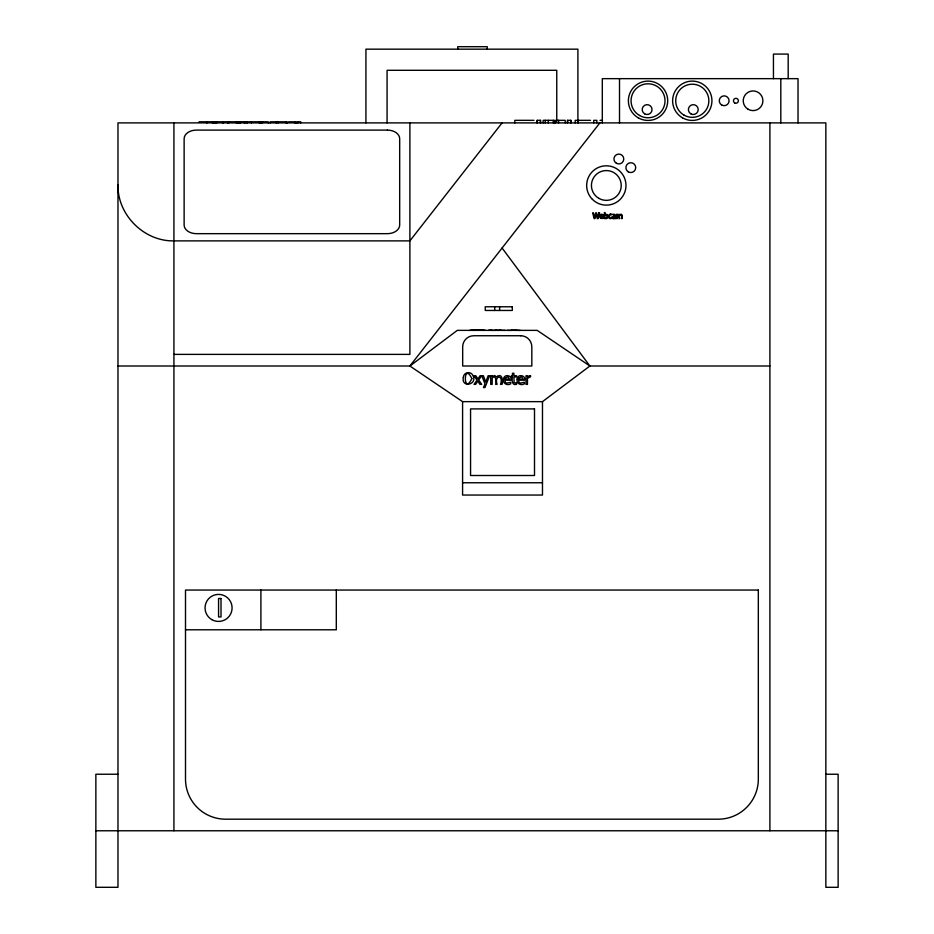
<?xml version="1.0" encoding="UTF-8"?>
<svg xmlns="http://www.w3.org/2000/svg" width="934" height="934" viewBox="0 0 934 934"><rect width="100%" height="100%" fill="white"/><g stroke="black" fill="none" stroke-linecap="round" stroke-linejoin="round"><path stroke-width="1.4" d="M481.711 375.737L478.722 379.998L481.711 384.376L479.924 384.376L477.823 381.119L475.675 384.376L474.017 384.376L477.029 380.091L474.052 375.737L475.838 375.737L477.916 378.971L480.053 375.737L483.403 375.737L485.762 382.134L488.12 375.737L489.626 375.737L484.979 387.563L483.427 387.563L484.979 383.956L481.839 375.737M502.083 122.891L409.886 240.879L173.922 240.879C144.023 241.497 117.345 214.832 117.976 184.92M599.873 122.891L409.886 366.011L117.976 366.011M502.083 248.024L589.891 366.011L537.19 330.367L457.31 330.367L409.886 366.011L462.587 401.643L542.479 401.643L589.891 366.011L769.908 366.011M529.438 375.807L527.465 377.021L527.465 375.737L526.005 375.737L526.005 384.376L527.465 384.376L527.465 378.247C528.854 377.651 532.637 376.39 529.438 375.807A2.837 2.837 0 0 1 530.582 375.783M610.065 214.213L608.629 215.462L608.793 217.82A1.67 1.67 0 0 0 609.668 218.556C615.716 218.825 603.878 216.56 611.758 214.505L610.065 214.213A2.37 2.37 0 0 1 611.175 214.271M533.979 120.334L514.809 120.334L514.809 122.891M590.498 120.334L575.204 120.334L575.204 122.891M600.048 120.334L602.5 120.334M199.012 121.805L229.589 121.805M230.231 121.805L238.73 121.805L238.73 122.891M288.594 121.805L295.284 121.805M473.013 329.854L469.674 330.367M474.904 329.854L478.22 329.854M478.593 329.854L481.909 329.854M482.283 329.854L485.4 330.367M491.576 329.854L488.272 330.367M495.732 329.854L498.838 330.367M499.48 329.854L502.422 330.367M511.575 329.854L514.669 330.367M515.206 329.854L517.716 330.367M173.922 354.383L409.886 354.383L409.886 122.891M462.587 482.761L542.479 482.761M185.504 629.785L336.31 629.785L336.31 590.054M117.976 774.239L95.863 774.239L95.863 887.3L117.976 887.3L117.976 122.891L825.854 122.891L825.854 887.3L838.137 887.3L838.137 774.239L825.854 774.239M95.863 830.77L838.137 830.77M798.021 122.891L798.021 78.654L602.313 78.654L602.313 122.891M788.191 78.654L788.191 54.079L773.445 54.079L773.445 78.654M780.812 78.654L780.812 122.891M769.908 122.891L769.908 830.77M619.511 78.654L619.511 122.891M596.826 122.891L596.826 120.334L593.755 120.334L593.755 122.891M578.274 120.334L578.274 122.891M578.076 120.334L578.076 122.891M577.901 121.443L577.901 49.163L365.93 49.163L365.93 122.891M570.919 122.891L570.919 120.334L567.417 120.334L567.417 122.891M570.697 120.334L570.697 122.891M567.639 120.334L567.639 122.891M565.187 122.891L565.187 120.334L555.52 120.334L555.52 122.891M558.59 120.334L558.59 122.891M556.757 121.478L556.757 70.295L387.073 70.295L387.073 122.891M554.481 122.891L554.481 120.334L543.133 120.334L543.133 122.891M553.255 120.334L553.255 122.891M548.27 120.334L548.27 122.891M545.211 120.334L545.211 122.891M542.479 401.643L542.479 495.043L462.587 495.043L462.587 401.643M540.588 122.891L540.588 120.334L537.097 120.334L537.097 122.891M540.377 120.334L540.377 122.891M537.307 120.334L537.307 122.891M520.25 330.367L518.055 330.367M511.388 330.367L507.419 330.367M505.259 330.367L503.298 330.367M499.632 306.772L499.632 310.462M495.078 330.367L492.171 330.367M494.716 306.772L494.716 310.462M487.244 49.163L487.244 46.7L457.742 46.7L457.742 49.163M474.262 330.367L473.631 330.367M300.701 122.891L300.701 121.805L296.603 121.805L296.603 122.891M297.899 121.805L297.899 122.891M295.284 122.891L295.132 121.805L295.062 122.891M287.24 122.891L287.24 121.805L270.066 121.805L270.159 122.891M285.944 121.805L285.944 122.891M278.204 121.805L278.204 122.891M276.616 121.805L276.616 122.891M276.067 121.805L276.067 122.891M268.21 122.891L268.21 121.805L238.941 121.805L238.941 122.891M262.571 121.805L262.571 122.891M262.244 121.805L262.244 122.891M262.15 121.805L262.15 122.891M261.73 121.805L261.73 122.891M260.901 590.054L260.901 629.785M260.784 121.805L260.784 122.891M260.341 121.805L260.341 122.891M259.197 121.805L259.197 122.891M251.386 121.805L251.386 122.891M247.218 121.805L247.218 122.891M245.829 121.805L245.829 122.891M244.393 121.805L244.334 122.891M240.633 121.805L240.633 122.891M240.248 121.805L240.248 122.891M239.758 121.805L239.758 122.891M238.637 121.805L238.637 122.891M237.481 121.805L237.341 122.891L237.248 121.805M236.045 121.805L236.127 122.891M228.935 121.805L228.935 122.891M227.639 121.805L227.639 122.891M223.401 121.805L223.401 122.891M222.642 121.805L222.642 122.891M216.77 121.805L216.77 122.891M215.544 121.805L215.544 122.891M215.462 121.805L215.462 122.891M213.944 121.805L213.944 122.891M213.641 121.805L213.641 122.891M212.345 121.805L212.345 122.891M173.922 122.891L173.922 830.77M607.263 216.419L606.773 217.844L605.115 217.82C603.236 215.38 607.544 213.454 607.263 216.419M471.845 378.62C463.159 396.775 463.206 360.431 471.845 378.62M608.011 216.361L606.925 218.556L604.391 218.603L604.391 212.578L605.115 212.578C603.469 216.023 608.606 212.648 608.011 216.361M463.334 377.254C460.964 388.602 478.535 384.621 472.639 375.036A4.413 4.413 0 0 0 470.456 373.028C467.362 371.604 463.509 373.798 463.334 377.254M503.508 379.111C502.329 383.372 507.36 386.011 510.735 383.851L510.735 382.263L506.578 383.115A2.405 2.405 0 0 1 505.341 382.076L504.909 380.208L510.898 380.208C512.369 374.849 503.776 373.81 503.508 379.111M517.144 379.111C515.965 383.372 520.997 386.011 524.371 383.851L524.371 382.263L520.215 383.115A2.405 2.405 0 0 1 518.977 382.076L518.545 380.208L524.534 380.208C526.005 374.849 517.413 373.81 517.144 379.111M599.955 215.964C598.811 220.552 606.96 217.307 601.496 217.961A1.203 1.203 0 0 1 600.877 217.447C601.461 216.805 606.516 215.147 601.496 214.201A1.786 1.786 0 0 0 600.48 214.785L599.955 215.964M612.167 216.933L612.12 217.342A1.471 1.471 0 0 0 612.354 218.136L612.506 218.334A1.308 1.308 0 0 0 613.428 218.719L615.564 218.603L615.529 215.264L614.549 214.248L612.471 214.365C614.852 215.45 615.261 215.03 612.167 216.933M612.914 217.003L614.023 218.007L614.841 216.338L612.914 217.003M505.131 378.13L504.909 379.099L509.485 379.099L507.886 376.741L505.131 378.13M518.767 378.13L518.545 379.099L523.122 379.099L521.522 376.741L518.767 378.13M600.772 215.474L602.944 215.952L602.15 214.773L600.772 215.474M598.846 212.835L597.69 217.669L596.534 212.835L595.752 212.835L594.596 217.622L593.44 212.835L592.658 212.835L594.129 218.603L594.97 218.603L596.114 213.816L597.281 218.603L598.145 218.603L599.593 212.835L598.846 212.835M619.942 214.587L616.58 214.283L616.58 218.603L617.304 218.603L617.304 215.369L618.308 214.855L619.032 218.603L619.756 218.603C617.783 214.003 623.573 213.804 621.484 218.603L622.207 218.603L622.114 215.018L621.203 214.178L619.942 214.587M497.46 376.344L496.806 376.997L494.553 375.503L492.183 376.694L492.183 375.737L490.724 375.737L490.724 384.376L492.183 384.376L492.183 377.931C496.339 374.079 496.269 382.158 495.627 384.376L497.086 384.376C493.888 374.884 503.94 374.522 500.542 384.376L501.99 384.376C503.157 381.667 502.305 372.783 497.46 376.344M516.514 382.998L514.12 382.73L513.922 376.951L516.595 376.951L516.595 375.737L513.922 375.737L513.922 373.261L512.462 373.261L512.462 375.737L511.482 375.737L511.482 376.951L512.462 376.951C511.645 379.811 512.03 386.139 516.595 384.306L516.514 382.998M387.447 130.106L196.362 130.106A12.235 8.651 0 0 0 184.126 138.757L184.126 225.012A12.235 8.651 0 0 0 196.362 233.663L387.447 233.663A12.235 8.651 0 0 0 399.682 225.012L399.682 138.757A12.235 8.651 0 0 0 387.447 130.106M512.287 306.772L485.248 306.772L485.248 310.462L512.287 310.462L512.287 306.772M520.728 335.738L473.76 335.738A11.091 11.091 0 0 0 462.68 346.829L462.68 366.011L531.82 366.011L531.82 346.829A11.091 11.091 0 0 0 520.728 335.738M534.505 408.905L470.561 408.905L470.561 475.499L534.505 475.499L534.505 408.905M758.326 590.054L185.504 590.054L185.504 779.108A40.08 40.08 0 0 0 225.584 819.188L718.246 819.188A40.08 40.08 0 0 0 758.326 779.108L758.326 590.054M221.019 598.507L218.568 598.507L218.568 616.942L221.019 616.942L221.019 598.507M206.834 122.891L206.834 121.805L206.729 122.891M592.413 199.362A19.661 19.661 0 0 0 625.313 190.548A19.661 19.661 0 0 0 601.227 166.474A19.661 19.661 0 0 0 592.413 199.362M628.349 171.891A4.915 4.915 0 0 0 635.727 167.63A4.915 4.915 0 0 0 628.349 163.38A4.915 4.915 0 0 0 628.349 171.891M616.393 163.263A4.915 4.915 0 0 0 623.772 159.002A4.915 4.915 0 0 0 616.393 154.74A4.915 4.915 0 0 0 616.393 163.263M211.808 619.616A13.52 13.52 0 0 0 232.087 607.917A13.52 13.52 0 0 0 211.808 596.207A13.52 13.52 0 0 0 211.808 619.616M598.869 198.37A14.909 14.909 0 0 0 621.227 185.457A14.909 14.909 0 0 0 598.869 172.556A14.909 14.909 0 0 0 598.869 198.37M638.202 117.801A19.661 19.661 0 0 0 667.705 100.779A19.661 19.661 0 0 0 638.202 83.745A19.661 19.661 0 0 0 638.202 117.801M682.45 117.801A19.661 19.661 0 0 0 711.941 100.779A19.661 19.661 0 0 0 682.45 83.745A19.661 19.661 0 0 0 682.45 117.801M721.713 105.028A4.915 4.915 0 0 0 729.08 100.779A4.915 4.915 0 0 0 721.713 96.517A4.915 4.915 0 0 0 721.713 105.028M734.696 102.903A2.463 2.463 0 0 0 738.385 100.779A2.463 2.463 0 0 0 734.696 98.642A2.463 2.463 0 0 0 734.696 102.903M748.157 109.29A9.83 9.83 0 0 0 762.903 100.779A9.83 9.83 0 0 0 748.157 92.256A9.83 9.83 0 0 0 748.157 109.29M639.545 115.477A16.975 16.975 0 0 0 665.02 100.779A16.975 16.975 0 0 0 639.545 86.068A16.975 16.975 0 0 0 639.545 115.477M683.992 115.127A16.578 16.578 0 0 0 708.859 100.779A16.578 16.578 0 0 0 683.992 86.418A16.578 16.578 0 0 0 683.992 115.127M644.658 113.843A4.915 4.915 0 0 0 652.037 109.582A4.915 4.915 0 0 0 644.658 105.32A4.915 4.915 0 0 0 644.658 113.843M690.845 113.843A4.915 4.915 0 0 0 698.212 109.582A4.915 4.915 0 0 0 690.845 105.32A4.915 4.915 0 0 0 690.845 113.843"/></g></svg>
